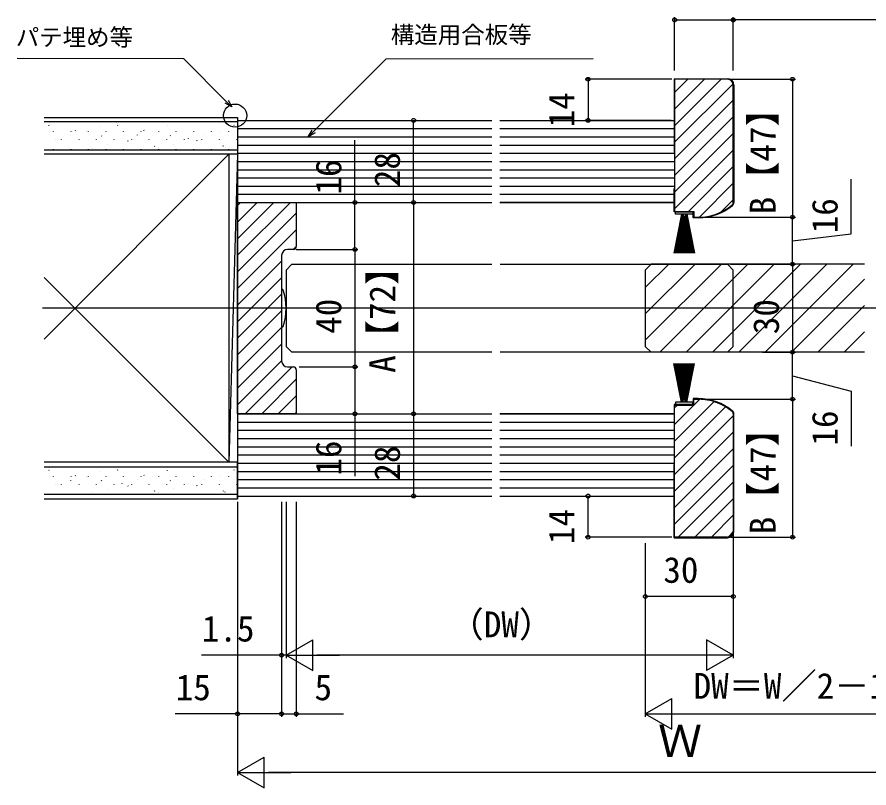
# Model space of a CAD drawing. Units: millimetres, scale not verified. Extents: x -525 to 525, y -783 to 780.
# Drawn here: x -37.6 to 252.9, y 107.7 to 370.4 of the extents above; entities that cross this region are included whole.
import ezdxf
from ezdxf.enums import TextEntityAlignment as Align

# ---------------------------------------------------------------- set-up
doc = ezdxf.new("R2010")
doc.units = ezdxf.units.MM
doc.header["$LTSCALE"] = 4
for name, color, linetype in [('0-5_YKK_12', 2, 'Continuous'), ('0-6_YKK_13', 4, 'Continuous'), ('0-8_YKK_D', 6, 'Continuous'), ('0-A_YSS_K', 3, 'Continuous'), ('0-B_YSS_KE', 3, 'Continuous')]:
    doc.layers.add(name, color=color, linetype=linetype)
doc.styles.add('ＭＳ ゴシック', font='')
doc.styles.get('ＭＳ ゴシック').set_extended_font_data('MS Gothic')

msp = doc.modelspace()

# ---------------------------------------------------------------- linework, layer by layer
at = {"layer": '0-5_YKK_12'}
for p, q in [((64.605, 307.174), (124.105, 307.174)), ((186.605, 307.174), (127.105, 307.174)), ((56.105, 286.174), (54.105, 284.174)), ((56.105, 286.174), (124.252, 286.174)), ((127.105, 286.174), (204.605, 286.174)), ((176.605, 284.174), (178.605, 286.174)), ((176.605, 278.208), (184.571, 286.174)), ((176.605, 269.227), (193.551, 286.174)), ((176.605, 260.247), (202.531, 286.174)), ((251.355, 286.174), (178.605, 286.174)), ((181.512, 256.174), (211.512, 286.174)), ((190.492, 256.174), (220.492, 286.174)), ((199.472, 256.174), (229.472, 286.174)), ((204.605, 286.174), (206.605, 284.174)), ((208.452, 256.174), (238.452, 286.174)), ((217.433, 256.174), (247.433, 286.174)), ((54.105, 284.174), (54.105, 258.174)), ((176.605, 284.174), (176.605, 258.174)), ((206.605, 258.174), (206.605, 284.174)), ((226.413, 256.174), (251.355, 281.116)), ((422.105, 271.174), (-28.895, 271.174)), ((235.393, 256.174), (251.355, 272.135)), ((244.373, 256.174), (251.355, 263.155)), ((56.105, 256.174), (54.105, 258.174)), ((124.252, 256.174), (56.105, 256.174)), ((204.605, 256.174), (127.105, 256.174)), ((178.605, 256.174), (176.605, 258.174)), ((251.355, 256.174), (178.605, 256.174)), ((206.605, 258.174), (204.605, 256.174)), ((64.605, 235.174), (124.105, 235.174)), ((186.605, 235.174), (127.105, 235.174))]:
    msp.add_line(p, q, dxfattribs=at)
msp.add_circle((36.744, 336.781), 3.946, dxfattribs=at)
at = {"layer": '0-6_YKK_13'}
for p, q in [((188.966, 303.174), (186.353, 289.974)), ((189.005, 303.174), (186.664, 289.974)), ((189.044, 303.174), (186.965, 289.974)), ((189.092, 303.174), (187.27, 289.974)), ((189.129, 303.174), (187.559, 289.974)), ((189.165, 303.174), (187.843, 289.974)), ((189.183, 303.174), (187.984, 289.974)), ((189.219, 303.174), (188.263, 289.974)), ((189.254, 303.174), (188.54, 289.974)), ((189.29, 303.174), (188.814, 289.974)), ((190.183, 303.174), (188.984, 289.974)), ((189.325, 303.174), (189.087, 289.974)), ((189.325, 303.174), (189.087, 289.974)), ((190.219, 303.174), (189.263, 289.974)), ((189.36, 303.173), (189.36, 289.974)), ((189.394, 303.174), (189.632, 289.974)), ((189.429, 303.174), (189.905, 289.974)), ((189.465, 303.174), (190.179, 289.974)), ((189.5, 303.174), (190.456, 289.974)), ((189.536, 303.174), (190.735, 289.974)), ((190.254, 303.174), (189.54, 289.974)), ((189.554, 303.174), (190.876, 289.974)), ((190.29, 303.174), (189.814, 289.974)), ((190.325, 303.174), (190.087, 289.974)), ((190.325, 303.174), (190.087, 289.974)), ((190.36, 303.173), (190.36, 289.974)), ((190.394, 303.174), (190.632, 289.974)), ((190.429, 303.174), (190.905, 289.974)), ((190.465, 303.174), (191.179, 289.974)), ((190.5, 303.174), (191.456, 289.974)), ((190.536, 303.174), (191.735, 289.974)), ((190.554, 303.174), (191.876, 289.974)), ((190.59, 303.174), (192.16, 289.974)), ((190.627, 303.174), (192.45, 289.974)), ((190.665, 303.174), (192.744, 289.974)), ((190.704, 303.174), (193.045, 289.974)), ((190.743, 303.174), (193.356, 289.974)), ((52.605, 277.574), (52.884, 277.574)), ((52.605, 277.574), (52.605, 264.774)), ((52.884, 264.774), (52.605, 264.774)), ((188.966, 239.174), (186.353, 252.374)), ((189.005, 239.174), (186.664, 252.374)), ((189.044, 239.174), (186.965, 252.374)), ((189.092, 239.174), (187.27, 252.374)), ((189.129, 239.174), (187.559, 252.374)), ((189.165, 239.174), (187.843, 252.374)), ((189.183, 239.174), (187.984, 252.374)), ((189.219, 239.174), (188.263, 252.374)), ((189.254, 239.174), (188.54, 252.374)), ((189.29, 239.174), (188.814, 252.374)), ((190.183, 239.174), (188.984, 252.374)), ((189.325, 239.174), (189.087, 252.374)), ((189.325, 239.174), (189.087, 252.374)), ((190.219, 239.174), (189.263, 252.374)), ((189.36, 239.175), (189.36, 252.374)), ((189.394, 239.174), (189.632, 252.374)), ((189.429, 239.174), (189.905, 252.374)), ((189.465, 239.174), (190.179, 252.374)), ((189.5, 239.174), (190.456, 252.374)), ((189.536, 239.174), (190.735, 252.374)), ((190.254, 239.174), (189.54, 252.374)), ((189.554, 239.174), (190.876, 252.374)), ((190.29, 239.174), (189.814, 252.374)), ((190.325, 239.174), (190.087, 252.374)), ((190.325, 239.174), (190.087, 252.374)), ((190.36, 239.175), (190.36, 252.374)), ((190.394, 239.174), (190.632, 252.374)), ((190.429, 239.174), (190.905, 252.374)), ((190.465, 239.174), (191.179, 252.374)), ((190.5, 239.174), (191.456, 252.374)), ((190.536, 239.174), (191.735, 252.374)), ((190.554, 239.174), (191.876, 252.374)), ((190.59, 239.174), (192.16, 252.374)), ((190.627, 239.174), (192.45, 252.374)), ((190.665, 239.174), (192.744, 252.374)), ((190.704, 239.174), (193.045, 252.374)), ((190.743, 239.174), (193.356, 252.374))]:
    msp.add_line(p, q, dxfattribs=at)
for points in [[(192.855, 303.974), (192.855, 303.174), (186.855, 303.174), (186.855, 303.974)], [(192.855, 238.374), (192.855, 239.174), (186.855, 239.174), (186.855, 238.374)]]:
    msp.add_lwpolyline(points, close=True, dxfattribs=at)
for centre, radius, start, end in [((52.884, 277.274), 0.3, 17.1558, 90), ((33.125, 271.174), 20.98, 342.8442, 17.1558), ((52.884, 265.074), 0.3, 270, 342.8442)]:
    msp.add_arc(centre, radius, start, end, dxfattribs=at)
at = {"layer": '0-8_YKK_D'}
for p, q in [((186.605, 352.174), (186.605, 370.374)), ((186.605, 369.374), (206.605, 369.374)), ((206.605, 352.174), (206.605, 370.374)), ((206.605, 352.174), (206.605, 370.374)), ((325.605, 369.374), (206.605, 369.374)), ((185.605, 349.174), (156.078, 349.174)), ((157.078, 349.174), (157.078, 335.174)), ((205.605, 349.174), (227.805, 349.174)), ((226.805, 349.174), (226.805, 302.174)), ((97.605, 307.174), (97.605, 335.174)), ((185.405, 335.174), (156.078, 335.174)), ((58.605, 307.174), (98.605, 307.174)), ((97.605, 307.174), (97.605, 235.174)), ((194.105, 302.174), (227.805, 302.174)), ((194.105, 302.174), (227.805, 302.174)), ((226.805, 286.174), (226.805, 302.174)), ((57.605, 291.174), (78.605, 291.174)), ((57.605, 291.174), (78.605, 291.174)), ((77.605, 291.174), (77.605, 251.174)), ((205.605, 286.174), (227.805, 286.174)), ((226.302, 286.174), (227.805, 286.174)), ((226.805, 286.174), (226.805, 256.174)), ((216.528, 256.174), (227.805, 256.174)), ((225.783, 256.174), (227.805, 256.174)), ((226.805, 240.174), (226.805, 256.174)), ((58.605, 251.174), (78.605, 251.174)), ((58.605, 251.174), (78.605, 251.174)), ((195.605, 240.174), (227.805, 240.174)), ((195.605, 240.174), (227.805, 240.174)), ((226.805, 240.174), (226.805, 193.174)), ((97.605, 235.174), (97.605, 207.174)), ((157.078, 193.174), (157.078, 207.174)), ((37.605, 205.174), (37.605, 131.974)), ((37.605, 204.174), (37.605, 111.974)), ((52.605, 205.174), (52.605, 131.974)), ((52.605, 205.174), (52.605, 151.974)), ((52.605, 205.174), (52.605, 131.974)), ((54.105, 205.174), (54.105, 151.974)), ((54.105, 205.174), (54.105, 151.974)), ((57.605, 205.174), (57.605, 131.974)), ((206.605, 205.174), (206.605, 151.974)), ((185.605, 193.174), (156.078, 193.174)), ((205.605, 193.174), (227.805, 193.174)), ((176.605, 191.174), (176.605, 131.974)), ((176.605, 191.174), (176.605, 171.974)), ((206.605, 191.174), (206.605, 171.974)), ((206.605, 172.974), (176.605, 172.974)), ((54.105, 152.974), (63.198, 158.224)), ((63.198, 147.724), (63.198, 158.224)), ((206.605, 152.974), (197.511, 158.224)), ((197.511, 158.224), (197.511, 147.724)), ((52.605, 152.974), (25.232, 152.974)), ((54.105, 152.974), (52.605, 152.974)), ((54.105, 152.974), (56.655, 152.974)), ((54.105, 152.974), (63.198, 147.724)), ((54.105, 152.974), (72.291, 152.974)), ((196.105, 152.974), (64.605, 152.974)), ((206.605, 152.974), (188.418, 152.974)), ((206.605, 152.974), (197.511, 147.724)), ((176.605, 132.974), (185.698, 138.224)), ((185.698, 127.724), (185.698, 138.224)), ((176.605, 132.974), (185.698, 127.724)), ((176.605, 132.974), (194.791, 132.974)), ((187.105, 132.974), (318.605, 132.974)), ((37.605, 112.974), (46.698, 118.224)), ((46.698, 107.724), (46.698, 118.224)), ((37.605, 112.974), (46.698, 107.724)), ((37.605, 112.974), (55.791, 112.974)), ((335.105, 112.974), (48.105, 112.974))]:
    msp.add_line(p, q, dxfattribs=at)
for points in [[(35.644, 339.733), (33.841, 341.536), (19.204, 356.174), (-37.608, 356.201)], [(61.697, 329.574), (63.5, 331.377), (88.297, 356.174), (158.868, 356.201)], [(34.324, 342.02), (35.644, 339.733), (33.358, 341.053)], [(63.983, 330.894), (61.697, 329.574), (63.017, 331.86)], [(77.605, 291.174), (77.605, 307.174), (77.605, 328.383)], [(226.805, 294.174), (246.805, 296.528), (246.805, 315.187)], [(77.605, 251.174), (77.605, 235.174), (77.605, 213.965)], [(226.805, 248.174), (246.805, 242.868), (246.805, 224.209)], [(52.605, 132.974), (37.605, 132.974), (16.327, 132.974)], [(52.605, 132.974), (57.605, 132.974), (73.659, 132.974)]]:
    msp.add_lwpolyline(points, dxfattribs=at)
for centre, radius in [((186.605, 369.374), 0.637), ((206.605, 369.374), 0.637), ((206.605, 369.374), 0.425), ((157.078, 349.174), 0.637), ((226.805, 349.174), 0.637), ((97.605, 335.174), 0.637), ((157.078, 335.174), 0.637), ((77.605, 307.174), 0.637), ((97.605, 307.174), 0.637), ((97.605, 307.174), 0.637), ((226.805, 302.174), 0.637), ((226.805, 302.174), 0.637), ((77.605, 291.174), 0.637), ((77.605, 291.174), 0.637), ((226.805, 286.174), 0.637), ((226.805, 286.174), 0.637), ((226.805, 256.174), 0.637), ((226.805, 256.174), 0.637), ((77.605, 251.174), 0.637), ((77.605, 251.174), 0.637), ((226.805, 240.174), 0.637), ((226.805, 240.174), 0.637), ((77.605, 235.174), 0.637), ((97.605, 235.174), 0.637), ((97.605, 235.174), 0.637), ((97.605, 207.174), 0.637), ((157.078, 207.174), 0.637), ((157.078, 193.174), 0.637), ((226.805, 193.174), 0.637), ((176.605, 172.974), 0.637), ((206.605, 172.974), 0.637), ((52.605, 152.974), 0.637), ((37.605, 132.974), 0.637), ((52.605, 132.974), 0.637), ((52.605, 132.974), 0.637), ((57.605, 132.974), 0.637)]:
    msp.add_circle(centre, radius, dxfattribs=at)
at = {"layer": '0-A_YSS_K'}
for p, q in [((186.605, 344.66), (191.118, 349.174)), ((186.605, 339.004), (196.775, 349.174)), ((186.605, 333.347), (202.432, 349.174)), ((186.605, 327.69), (206.551, 347.636)), ((186.605, 322.033), (206.605, 342.033)), ((37.605, 334.674), (-28.395, 334.674)), ((-26.431, 334.309), (-26.438, 334.327)), ((-22.428, 334.586), (-22.428, 334.674)), ((-16.448, 334.586), (-16.448, 334.674)), ((-10.468, 334.586), (-10.468, 334.674)), ((-4.488, 334.586), (-4.488, 334.674)), ((-3.758, 334.462), (-3.764, 334.481)), ((1.492, 334.586), (1.492, 334.674)), ((7.472, 334.586), (7.472, 334.674)), ((13.452, 334.586), (13.452, 334.674)), ((18.916, 334.615), (18.909, 334.634)), ((19.432, 334.586), (19.432, 334.674)), ((25.412, 334.586), (25.412, 334.674)), ((31.392, 334.586), (31.392, 334.674)), ((37.372, 334.586), (37.372, 334.674)), ((37.605, 336.174), (37.605, 206.174)), ((37.605, 335.174), (124.252, 335.174)), ((126.996, 335.174), (186.605, 335.174)), ((186.605, 316.376), (206.605, 336.376)), ((-26.707, 333.326), (-26.818, 333.493)), ((-25.178, 331.356), (-25.178, 331.456)), ((-19.198, 331.356), (-19.198, 331.456)), ((-17.701, 331.558), (-17.811, 331.724)), ((-13.973, 331.218), (-13.979, 331.237)), ((-13.218, 331.356), (-13.218, 331.456)), ((-8.982, 333.17), (-8.989, 333.189)), ((-7.238, 331.356), (-7.238, 331.456)), ((-3.248, 333.398), (-3.358, 333.565)), ((-1.258, 331.356), (-1.258, 331.456)), ((4.722, 331.356), (4.722, 331.456)), ((5.758, 331.629), (5.648, 331.796)), ((8.701, 331.371), (8.694, 331.39)), ((10.702, 331.356), (10.702, 331.456)), ((13.691, 333.323), (13.685, 333.342)), ((16.682, 331.356), (16.682, 331.456)), ((22.662, 331.356), (22.662, 331.456)), ((28.642, 331.356), (28.642, 331.456)), ((31.374, 331.525), (31.367, 331.543)), ((34.622, 331.356), (34.622, 331.456)), ((36.365, 333.477), (36.358, 333.495)), ((37.605, 332.374), (124.252, 332.374)), ((126.996, 332.374), (186.605, 332.374)), ((-24.455, 328.728), (-24.462, 328.747)), ((-22.428, 328.506), (-22.428, 328.606)), ((-19.231, 330.02), (-19.237, 330.039)), ((-16.448, 328.506), (-16.448, 328.606)), ((-10.468, 328.506), (-10.468, 328.606)), ((-8.694, 329.789), (-8.805, 329.955)), ((-4.488, 328.506), (-4.488, 328.606)), ((-1.782, 328.882), (-1.788, 328.9)), ((1.492, 328.506), (1.492, 328.606)), ((3.443, 330.174), (3.436, 330.192)), ((7.472, 328.506), (7.472, 328.606)), ((13.452, 328.506), (13.452, 328.606)), ((14.765, 329.861), (14.654, 330.027)), ((19.432, 328.506), (19.432, 328.606)), ((20.892, 329.035), (20.885, 329.054)), ((23.771, 328.092), (23.661, 328.258)), ((25.412, 328.506), (25.412, 328.606)), ((26.116, 330.327), (26.109, 330.346)), ((31.392, 328.506), (31.392, 328.606)), ((37.372, 328.506), (37.372, 328.606)), ((37.605, 329.574), (124.252, 329.574)), ((126.996, 329.574), (186.605, 329.574)), ((186.605, 310.719), (206.605, 330.719)), ((-25.178, 325.276), (-25.178, 325.376)), ((-19.198, 325.276), (-19.198, 325.376)), ((-13.218, 325.276), (-13.218, 325.376)), ((-12.03, 325.732), (-12.037, 325.751)), ((-7.238, 325.276), (-7.238, 325.376)), ((-6.772, 326.93), (-6.779, 326.948)), ((-1.258, 325.276), (-1.258, 325.376)), ((0.312, 328.02), (0.202, 328.187)), ((4.722, 325.276), (4.722, 325.376)), ((9.318, 326.251), (9.208, 326.418)), ((10.643, 325.885), (10.637, 325.904)), ((10.702, 325.276), (10.702, 325.376)), ((15.901, 327.083), (15.894, 327.102)), ((16.682, 325.276), (16.682, 325.376)), ((22.662, 325.276), (22.662, 325.376)), ((28.642, 325.276), (28.642, 325.376)), ((32.778, 326.323), (32.667, 326.49)), ((33.317, 326.038), (33.31, 326.057)), ((34.622, 325.276), (34.622, 325.376)), ((37.605, 326.774), (124.252, 326.774)), ((126.996, 326.774), (186.605, 326.774)), ((-28.395, 325.174), (37.605, 325.174)), ((-28.395, 260.674), (34.605, 323.674)), ((37.605, 323.674), (-28.395, 323.674)), ((32.605, 323.674), (-28.395, 323.674)), ((34.605, 323.674), (34.605, 218.674)), ((37.605, 323.674), (34.605, 218.674)), ((37.605, 323.974), (124.252, 323.974)), ((37.605, 323.674), (37.605, 218.674)), ((126.996, 323.974), (186.605, 323.974)), ((186.605, 305.062), (206.605, 325.062)), ((37.605, 321.174), (124.252, 321.174)), ((126.996, 321.174), (186.605, 321.174)), ((37.605, 318.374), (124.252, 318.374)), ((126.996, 318.374), (186.605, 318.374)), ((191.373, 304.174), (206.605, 319.406)), ((37.605, 315.574), (124.252, 315.574)), ((126.996, 315.574), (186.605, 315.574)), ((195.035, 302.179), (206.605, 313.749)), ((37.605, 312.774), (124.252, 312.774)), ((126.996, 312.774), (186.605, 312.774)), ((37.605, 309.974), (124.252, 309.974)), ((126.996, 309.974), (186.605, 309.974)), ((202.468, 303.955), (206.605, 308.092)), ((37.605, 307.174), (124.252, 307.174)), ((37.605, 306.17), (38.609, 307.174)), ((37.605, 300.513), (44.265, 307.174)), ((37.605, 294.856), (49.922, 307.174)), ((37.605, 289.199), (55.579, 307.174)), ((126.996, 307.174), (186.605, 307.174)), ((37.605, 283.543), (57.605, 303.543)), ((37.605, 277.886), (57.605, 297.886)), ((56.55, 291.174), (57.605, 292.229)), ((37.605, 272.229), (52.605, 287.229)), ((-28.395, 281.674), (34.605, 218.674)), ((37.605, 266.572), (52.605, 281.572)), ((37.605, 260.915), (52.605, 275.915)), ((37.605, 255.258), (52.605, 270.258)), ((37.605, 249.602), (52.605, 264.602)), ((37.605, 243.945), (52.605, 258.945)), ((37.605, 238.288), (52.605, 253.288)), ((40.148, 235.174), (56.148, 251.174)), ((45.805, 235.174), (57.605, 246.974)), ((51.461, 235.174), (57.605, 241.317)), ((186.605, 231.523), (195.244, 240.163)), ((186.605, 225.866), (200.073, 239.335)), ((57.118, 235.174), (57.605, 235.66)), ((186.605, 237.18), (187.598, 238.174)), ((186.605, 220.21), (203.978, 237.583)), ((37.605, 235.174), (124.252, 235.174)), ((37.605, 232.374), (124.252, 232.374)), ((126.996, 235.174), (186.605, 235.174)), ((126.996, 232.374), (186.605, 232.374)), ((186.605, 214.553), (206.605, 234.553)), ((37.605, 229.574), (124.252, 229.574)), ((126.996, 229.574), (186.605, 229.574)), ((37.605, 226.774), (124.252, 226.774)), ((126.996, 226.774), (186.605, 226.774)), ((186.605, 208.896), (206.605, 228.896)), ((37.605, 223.974), (124.252, 223.974)), ((126.996, 223.974), (186.605, 223.974)), ((37.605, 221.174), (124.252, 221.174)), ((126.996, 221.174), (186.605, 221.174)), ((186.605, 203.239), (206.605, 223.239)), ((37.605, 218.674), (-28.395, 218.674)), ((32.605, 218.674), (-28.395, 218.674)), ((37.605, 218.374), (124.252, 218.374)), ((126.996, 218.374), (186.605, 218.374)), ((-28.395, 217.174), (37.605, 217.174)), ((-26.707, 215.826), (-26.818, 215.993)), ((-26.431, 216.809), (-26.438, 216.827)), ((-22.428, 217.086), (-22.428, 217.174)), ((-16.448, 217.086), (-16.448, 217.174)), ((-10.468, 217.086), (-10.468, 217.174)), ((-8.982, 215.67), (-8.989, 215.689)), ((-4.488, 217.086), (-4.488, 217.174)), ((-3.758, 216.962), (-3.764, 216.981)), ((-3.248, 215.898), (-3.358, 216.065)), ((1.492, 217.086), (1.492, 217.174)), ((7.472, 217.086), (7.472, 217.174)), ((13.452, 217.086), (13.452, 217.174)), ((13.691, 215.823), (13.685, 215.842)), ((18.916, 217.115), (18.909, 217.134)), ((19.432, 217.086), (19.432, 217.174)), ((25.412, 217.086), (25.412, 217.174)), ((31.392, 217.086), (31.392, 217.174)), ((36.365, 215.977), (36.358, 215.995)), ((37.372, 217.086), (37.372, 217.174)), ((37.605, 215.574), (124.252, 215.574)), ((126.996, 215.574), (186.605, 215.574)), ((186.605, 197.582), (206.605, 217.582)), ((-25.178, 213.856), (-25.178, 213.956)), ((-19.231, 212.52), (-19.237, 212.539)), ((-19.198, 213.856), (-19.198, 213.956)), ((-17.701, 214.058), (-17.811, 214.224)), ((-13.973, 213.718), (-13.979, 213.737)), ((-13.218, 213.856), (-13.218, 213.956)), ((-8.694, 212.289), (-8.805, 212.455)), ((-7.238, 213.856), (-7.238, 213.956)), ((-1.258, 213.856), (-1.258, 213.956)), ((3.443, 212.674), (3.436, 212.692)), ((4.722, 213.856), (4.722, 213.956)), ((5.758, 214.129), (5.648, 214.296)), ((8.701, 213.871), (8.694, 213.89)), ((10.702, 213.856), (10.702, 213.956)), ((14.765, 212.361), (14.654, 212.527)), ((16.682, 213.856), (16.682, 213.956)), ((22.662, 213.856), (22.662, 213.956)), ((26.116, 212.827), (26.109, 212.846)), ((28.642, 213.856), (28.642, 213.956)), ((31.374, 214.025), (31.367, 214.043)), ((34.622, 213.856), (34.622, 213.956)), ((37.605, 212.774), (124.252, 212.774)), ((126.996, 212.774), (186.605, 212.774)), ((-24.455, 211.228), (-24.462, 211.247)), ((-22.428, 211.006), (-22.428, 211.106)), ((-16.448, 211.006), (-16.448, 211.106)), ((-10.468, 211.006), (-10.468, 211.106)), ((-6.772, 209.43), (-6.779, 209.448)), ((-4.488, 211.006), (-4.488, 211.106)), ((-1.782, 211.382), (-1.788, 211.4)), ((0.312, 210.52), (0.202, 210.687)), ((1.492, 211.006), (1.492, 211.106)), ((7.472, 211.006), (7.472, 211.106)), ((13.452, 211.006), (13.452, 211.106)), ((15.901, 209.583), (15.894, 209.602)), ((19.432, 211.006), (19.432, 211.106)), ((20.892, 211.535), (20.885, 211.554)), ((23.771, 210.592), (23.661, 210.758)), ((25.412, 211.006), (25.412, 211.106)), ((31.392, 211.006), (31.392, 211.106)), ((37.372, 211.006), (37.372, 211.106)), ((37.605, 209.974), (124.252, 209.974)), ((126.996, 209.974), (186.605, 209.974)), ((187.853, 193.174), (206.605, 211.925)), ((37.605, 207.674), (-28.395, 207.674)), ((-25.178, 207.776), (-25.178, 207.876)), ((-19.198, 207.776), (-19.198, 207.876)), ((-13.218, 207.776), (-13.218, 207.876)), ((-12.03, 208.232), (-12.037, 208.251)), ((-7.238, 207.776), (-7.238, 207.876)), ((-1.258, 207.776), (-1.258, 207.876)), ((4.722, 207.776), (4.722, 207.876)), ((9.318, 208.751), (9.208, 208.918)), ((10.643, 208.385), (10.637, 208.404)), ((10.702, 207.776), (10.702, 207.876)), ((16.682, 207.776), (16.682, 207.876)), ((22.662, 207.776), (22.662, 207.876)), ((28.642, 207.776), (28.642, 207.876)), ((32.778, 208.823), (32.667, 208.99)), ((33.317, 208.538), (33.31, 208.557)), ((34.622, 207.776), (34.622, 207.876)), ((37.605, 207.174), (124.252, 207.174)), ((126.996, 207.174), (186.605, 207.174)), ((193.51, 193.174), (206.605, 206.268)), ((199.167, 193.174), (206.605, 200.612)), ((204.837, 193.188), (206.591, 194.941))]:
    msp.add_line(p, q, dxfattribs=at)
for points in [[(-28.395, 336.174), (37.605, 336.174), (37.605, 323.674)], [(-28.395, 206.174), (37.605, 206.174), (37.605, 218.674)]]:
    msp.add_lwpolyline(points, dxfattribs=at)
at = {"layer": '0-B_YSS_KE'}
for p, q in [((186.405, 349.374), (204.605, 349.374)), ((186.405, 349.374), (186.405, 324.374)), ((186.605, 349.174), (186.605, 324.374)), ((204.605, 349.174), (186.605, 349.174)), ((206.605, 307.136), (206.605, 347.174)), ((206.805, 347.174), (206.805, 307.136)), ((186.405, 324.374), (186.605, 324.374)), ((186.405, 311.974), (186.605, 311.974)), ((56.605, 291.174), (54.605, 291.174)), ((52.605, 289.174), (52.605, 253.174)), ((54.605, 251.174), (56.605, 251.174)), ((206.605, 235.212), (206.605, 195.174)), ((206.805, 195.174), (206.805, 235.212)), ((186.405, 230.374), (186.605, 230.374)), ((186.405, 217.974), (186.605, 217.974)), ((186.405, 192.974), (186.405, 217.974)), ((186.605, 193.174), (186.605, 217.974)), ((186.405, 192.974), (204.605, 192.974)), ((204.605, 193.174), (186.605, 193.174))]:
    msp.add_line(p, q, dxfattribs=at)
for points in [[(186.605, 349.174), (186.605, 304.174), (193.105, 304.174), (193.105, 302.174), (194.605, 302.174)], [(194.605, 301.974), (192.905, 301.974), (192.905, 303.974), (186.405, 303.974), (186.405, 311.974)], [(37.605, 235.174), (37.605, 307.174), (50.605, 307.174), (57.605, 307.174), (57.605, 292.174)], [(57.605, 250.174), (57.605, 235.174), (37.605, 235.174)], [(194.605, 240.374), (192.905, 240.374), (192.905, 238.374), (186.405, 238.374), (186.405, 230.374)], [(186.605, 193.174), (186.605, 238.174), (193.105, 238.174), (193.105, 240.174), (194.605, 240.174)]]:
    msp.add_lwpolyline(points, dxfattribs=at)
for centre, radius, start, end in [((204.605, 347.174), 2.2, 0.00001, 89.99999), ((204.605, 347.174), 2, 0.00001, 89.99999), ((194.605, 320.424), 18.25, 270, 309.61912), ((194.605, 320.424), 18.45, 270.00001, 309.61912), ((205.605, 307.136), 1, 309.61914, 0), ((205.605, 307.136), 1.2, 309.61912, 359.99999), ((54.605, 289.174), 2, 90.00001, 179.99999), ((56.605, 292.174), 1, 270.00001, 359.99999), ((54.605, 253.174), 2, 180.00001, 269.99999), ((56.605, 250.174), 1, 0.00001, 89.99999), ((194.605, 221.924), 18.45, 50.38088, 89.99999), ((194.605, 221.924), 18.25, 50.38088, 90), ((205.605, 235.212), 1, 360, 50.38086), ((205.605, 235.212), 1.2, 0.00001, 50.38088), ((204.605, 195.174), 2.2, 270.00001, 359.99999), ((204.605, 195.174), 2, 270.00001, 359.99999)]:
    msp.add_arc(centre, radius, start, end, dxfattribs=at)

# ---------------------------------------------------------------- texts
at = {"layer": '0-8_YKK_D', "style": 'ＭＳ ゴシック'}
for s, height, p in [('パテ埋め等', 5.865, (-38.054, 358.782)), ('構造用合板等', 5.865, (89.83, 359.681)), ('30', 8.798, (182.741, 174.974)), ('（DW）', 8.798, (109.525, 156.406)), ('1.5', 8.798, (25.391, 154.974)), ('DW＝W／2－1.5', 8.798, (193.059, 135.451)), ('15', 8.798, (16.486, 134.974)), ('5', 8.798, (63.818, 134.974)), ('Ｗ', 11, (180.951, 114.974))]:
    msp.add_text(s, height=height, dxfattribs=at).set_placement(p, align=Align.BOTTOM_LEFT)
for s, p in [('14', (155.078, 332.799)), ('B【47】', (223.668, 303.14)), ('28', (95.605, 312.413)), ('16', (75.605, 309.883)), ('16', (244.805, 296.687)), ('A【72】', (93.968, 249.151)), ('40', (75.605, 262.447)), ('30', (224.805, 262.31)), ('16', (244.805, 224.368)), ('B【47】', (223.668, 194.14)), ('16', (75.605, 214.124)), ('28', (95.605, 212.413)), ('14', (155.078, 190.799))]:
    msp.add_text(s, height=8.798, rotation=90, dxfattribs=at).set_placement(p, align=Align.BOTTOM_LEFT)

doc.saveas('drawing.dxf')
